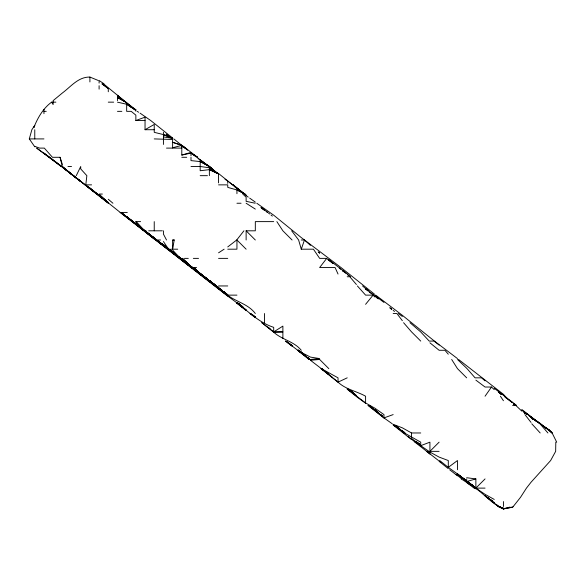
<?xml version="1.0" encoding="UTF-8"?>
<svg xmlns="http://www.w3.org/2000/svg" width="586" height="586" viewBox="0 0 586 586"><rect width="100%" height="100%" fill="white"/><g stroke="black" fill="none" stroke-linecap="round" stroke-linejoin="round"><path stroke-width="0.88" d="M172.614 249.189L174.232 239.996L172.614 239.996L172.614 249.189L177.726 249.189M34.772 146.8L29.3 138.911L31.856 129.726L34.772 125.375L33.856 127.55M328.834 260.448L326.71 258.375L319.641 258.375L313.437 249.189L301.27 249.189L304.478 239.996L301.27 239.996M33.856 127.477C37.731 117.815 43.034 108.469 51.561 102.154L55.882 102.154M76.268 175.668L80.722 166.483L80.722 168.929L86.86 175.668L85.79 184.861L91.599 184.861M273.699 331.229L273.288 331.896L273.699 332.218C282.152 339.851 293.938 341.301 301.27 350.274M485.054 396.217L491.5 387.031L494.247 389.639M326.71 258.375L319.641 267.568L335.104 267.568L338.027 274.043M236.942 239.718L243.93 230.811M513.263 506.494L520.536 497.302L526.448 488.116L531.004 482.278L550.628 460.545L555.66 451.352L555.806 442.166L556.7 442.166L552.122 432.973L549.382 430.175L540.9 424.432M365.591 304.324L373.092 295.132L374.784 296.941M416.228 442.166L420.733 445.668L429.919 442.166L429.919 451.352L439.112 442.166M457.483 474.36L475.854 488.116L485.054 478.923M513.49 506.494L512.625 507.227L503.433 508.934L498.532 506.494L496.086 504.348L498.642 506.494L503.433 508.736L510.003 507.102M227.749 246.926L236.707 239.996M218.563 252.815L224.123 249.189M273.699 331.896L282.884 326.109L282.884 338.437M103.451 83.776L125.902 102.154L126.664 104.249L126.664 111.347L131.191 111.347L135.857 115.134L135.857 120.533L145.042 117.156L145.042 129.726L154.235 124.437L154.235 132.326L163.428 134.575L172.614 138.34L172.614 147.745L181.799 145.379L185.623 148.104L181.799 146.295L185.681 148.104L197.445 157.29L190.992 153.122L181.799 155.056L181.799 145.379L173.8 138.911M347.212 377.838L338.027 382.153L320.945 368.653M238.202 303.343L242.099 306.485L236.942 302.515L242.677 307.064L236.942 302.801C248.581 311.752 259.371 322.769 273.699 327.34L273.699 332.218L274.534 331.896M393.162 414.595L383.969 417.913L368.733 405.409M181.799 155.056L190.992 152.397L190.992 155.839M494.247 499.433L485.054 494.335L475.869 488.123L475.869 478.923L466.676 481.516L466.676 478.923M475.869 488.46C485.142 494.928 492.57 504.619 503.433 508.494L498.532 506.494L503.433 508.912L512.625 507.007M98.265 80.48L89.907 77.066C78.26 76.81 70.921 86.655 62.409 92.969L53.15 100.624L53.15 104.579L51.561 102.154M172.614 240.194L174.232 239.996M242.772 192.97L218.563 173.515L209.37 169.647L200.185 170.746L200.185 160.066L197.145 157.29M392.261 423.788L383.969 417.913L383.969 414.595L374.784 408.134L365.591 402.948L365.591 396.217C356.53 391.111 345.799 389.507 338.027 382.153L338.027 377.838L321.377 368.653L310.455 360.265L310.455 359.46L319.641 358.581L310.455 357.101L301.27 352.376L298.648 350.274M310.455 360.265L319.641 359.46L328.834 368.653M273.699 332.218L282.884 331.896L273.288 331.896L261.905 322.703M108.285 102.154L113.677 102.154M43.957 111.347L46.228 111.347M117.478 111.347L121.829 111.347M135.857 120.533L145.042 120.533M145.042 129.726L154.235 129.726M29.3 138.911L43.957 138.911M154.235 138.911L172.614 139.49M166.505 148.104L172.24 148.104M172.614 148.104L181.799 148.104M62.343 164.417L60.05 157.29L52.425 157.29L44.338 148.104L39.606 148.104L34.772 146.368M181.799 157.29L186.722 157.29M67.969 166.483L71.529 166.483M190.992 166.483L200.185 166.483L209.37 167.786L218.563 173.969M200.185 175.668L207.451 175.668M218.563 184.861L227.749 184.861L227.749 187.388L236.942 189.945L245.153 194.047L246.127 195.006M99.1 194.047L102.382 194.047M236.942 203.239L241.066 203.239M121.646 212.432L127.294 212.432M144.427 230.811L135.857 221.618L140.603 221.618M273.699 221.618L255.32 221.618L255.32 230.811L246.127 230.811L246.127 239.996M215.011 285.397L200.185 273.559L193.658 267.568L200.185 273.765L208.653 280.042L145.042 231.016L179.873 258.375L145.042 230.811L146.053 230.811M148.705 230.811L162.344 230.811M158.352 239.996L160.557 239.996M170.738 249.189L172.181 249.189M227.749 249.189L236.942 249.189L236.942 239.996L246.127 249.189M200.185 273.537L190.992 266.535L181.799 258.375L182.422 258.375L192.252 267.568L208.645 280.093L154.235 238.15M184.4 258.375L188.296 258.375M193.343 258.375L198.537 258.375M218.563 258.375L227.749 258.375M204.126 276.753L200.185 273.735L194.054 267.568L196.574 267.568M347.212 276.753L349.798 276.753L356.405 284.525M218.563 285.946L227.749 285.946M236.942 295.132L227.749 295.132L145.042 231.309L190.992 267.04M373.092 295.132L365.591 295.132L357.387 285.946M393.162 313.51L396.898 313.51L402.348 320.71M310.455 359.46L319.641 359.46M491.5 387.031L485.054 387.031L475.869 380.116M512.625 405.409L515.783 405.409L521.811 411.13M393.162 424.315L402.348 427.839L411.54 432.973L420.733 432.973M429.919 451.352L439.112 451.352M468.976 482.893L466.676 481.524L470.507 483.86L466.676 481.465L475.869 488.116L485.054 488.116M489.054 498.642L485.054 495.8M209.37 166.387L200.185 161.575L190.992 160.615L190.992 157.29M466.676 477.729L475.869 478.923M163.428 136.934L172.614 138.34M255.166 203.239L246.127 201.328L246.127 197.167L242.824 194.047M117.478 102.154L126.664 104.249L135.857 109.824M501.733 507.549L498.334 506.494L490.746 500.202M181.799 145.357L172.614 142.281L181.799 145.379L185.623 148.104M475.869 488.812L474.074 488.116L466.676 482.476L470.507 484.827M163.428 134.575L172.614 138.618M209.37 169.647L217.032 173.251M200.185 161.575L209.37 166.483L217.252 173.185M393.162 424.638L404.377 432.973L420.733 442.166L420.733 445.668L428.886 451.352M126.012 102.154L117.478 97.525L125.66 102.154L117.478 95.679M429.919 452.062L439.112 457.087L448.297 460.545L448.297 467.364L457.483 473.928M470.507 484.9L461.226 478.923M489.171 498.642L486.995 497.302L489.896 499.301M190.992 153.122L197.687 157.29M227.749 295.315C236.7 302.046 248.332 304.134 255.32 313.51M137.19 111.347L138.618 112.241M140.047 113.135L150.719 120.533L172.614 137.981M246.127 203.239L255.32 209.092M549.382 430.175L540.9 424.535L549.382 430.183L552.085 432.973L540.761 423.788M513.292 403.6L515.988 405.409L513.292 403.227M126.664 104.249L132.319 108.051M133.733 109.003L135.146 109.956M513.959 404.054L515.958 405.409M103.949 83.776L99.1 80.487L99.1 83.102M525.495 413.093L527.708 414.595L525.056 412.595M540.189 423.341L531.004 417.071L540.189 423.788L521.811 409.504M543.017 426.059L549.382 430.439L552.085 432.973M198.031 158.403L209.37 166.483L217.252 173.368M489.251 498.796L487.113 497.302L489.251 498.972M439.112 460.999L441.229 462.486M246.127 195.621L248.252 197.116M249.665 198.112L255.32 202.104M256.785 203.239L273.699 215.194L301.27 237.579L341.052 267.568L374.784 294.406M532.388 418.382L535.15 420.345M536.534 421.327L539.303 423.297M342.268 270.607L343.682 271.618M508.472 399.696L511.93 402.179M524.023 411.943L527.708 414.595M356.405 396.583L365.591 403.227M509.857 400.736L511.93 402.245L510.457 401.117M524.477 412.178L531.004 416.836L533.289 419.62M533.626 419.43L531.656 417.796L537.186 421.788M209.48 166.483L217.267 173.39L209.165 166.483L209.37 167.786L216.439 172.965M229.163 182.275L231.99 184.341M398.29 313.51L402.348 316.484M200.185 160.066L208.938 166.483L200.185 159.773M331.661 262.462L333.075 263.495M191.856 267.568L145.042 231.067L163.428 245.19L156.645 239.996M225.002 179.221L226.379 180.232M156.352 239.996L180.232 258.375L163.428 244.582L181.799 259.437L145.042 231.052L168.079 249.189M236.942 302.889L246.127 309.972M494.247 388.276L516.544 405.409M498.488 392.049L501.316 394.151L498.488 392.019M531.736 417.825L536.857 421.62M172.614 252.617L226.943 295.132L215.187 285.946M180.429 258.375L222.094 290.583L209.37 280.591L216.256 285.946M227.749 296.077L236.231 302.369M285.389 341.081L292.077 346.04M523.957 411.936L527.539 414.595L521.811 410.207M108.212 203.239L62.343 166.973L98.433 195.109L49.473 157.29L36.676 148.104L61.186 166.483M380.746 414.595L382.68 416.097M468.089 481.868L475.869 488.116L463.563 478.923L475.869 488.035M129.491 106.029L130.905 107.084M535.274 420.506L531.004 417.225L536.857 421.598M181.799 259.437L172.614 252.346L227.515 295.132M222.094 290.539L209.37 280.775L227.595 295.132L209.37 280.533L215.641 285.404M203.628 276.753L209.37 281.214L191.776 267.568L218.563 288.437L181.799 259.847L227.463 295.132L209.37 281.09M394.576 425.641L397.403 427.751M131.616 107.26L134.443 109.377M215.025 171.823L217.15 173.405M328.834 259.701L347.212 273.823M85.146 184.861L108.285 202.785L99.1 194.354L108.285 202.646L89.907 187.996L108.285 202.785L104.044 199.518M135.857 224.101L120.819 212.432L144.178 230.811L135.857 224.299M191.776 267.568L227.734 295.132L190.992 266.425L181.799 258.375M380.768 414.595L382.05 415.555M232.693 184.861L244.911 194.047L236.942 189.945L236.942 193.695M393.162 310.397L394.546 311.437M531.004 417.225L535.362 420.506M61.596 166.483L43.957 153.144L61.698 166.483M180.005 258.375L190.992 266.762M420.733 445.485L416.324 442.166L420.733 445.609M414.925 442.166L438.504 460.545M505.403 397.308L509.014 400.026M145.042 230.811L215.941 285.946L200.185 273.794L194.054 267.568M218.563 288.363L191.666 267.568M304.727 355.116L298.347 350.274L305.958 356.295L298.267 350.274L305.958 356.317M309.752 359.46L285.697 341.081M356.684 396.217L365.591 402.948M347.212 274.248L350.516 276.753M369.231 291.835L370.689 292.934L369.202 291.835M373.619 295.132L370.931 292.985L373.487 295.132M529.158 415.994L530.389 416.932M144.537 230.811L132.648 221.618L144.654 230.811L135.857 221.618M172.614 252.229L168.592 249.189L163.428 241.527M163.428 245.739L145.042 231.485L167.801 249.189M208.66 279.998L168.314 249.189L180.246 258.375L172.614 252.412M216.835 286.408L218.563 287.807L209.37 280.606L218.563 287.755L216.08 285.946M209.37 280.855L192.113 267.568M464.002 478.923L459.607 475.62L465.343 479.963M524.521 412.544L525.876 413.57L524.521 412.537M126.664 216.769L144.464 230.811L120.848 212.432L144.735 230.811L135.857 223.361L144.647 230.811M420.733 445.521L411.54 438.387M108.285 88.603L101.949 83.776L108.285 88.515L108.285 91.76M234.913 186.919L240.48 191.256M261.048 207.459L264.506 210.096L261.092 207.459M375.729 295.132L402.348 315.305L434.416 341.081L457.483 358.595M374.784 295.425L383.969 302.435M99.1 195.541L108.285 202.551M120.511 212.432L132.487 221.618M154.235 238.568L172.614 252.852L154.235 238.443M215.904 285.946L180.393 258.375L172.614 251.687L180.363 258.375L172.614 250.076M236.942 302.947L246.127 310.089L238.751 304.324M268.044 327.12L270.161 328.731M301.27 352.494L298.347 350.274L305.416 355.68M301.27 352.801L297.952 350.274L309.576 359.46M404.384 432.453L402.348 430.893L404.948 432.973M166.16 134.209L170.27 137.344M170.167 137.351L166.131 134.201M132.685 221.618L144.464 230.811L126.664 216.6L144.786 230.811L126.664 216.776M145.042 231.28L154.235 238.319L145.042 231.199M218.563 288.004L227.353 295.132L209.37 280.987L215.545 285.946M239.645 304.324L238.275 303.27M181.799 260.177L190.992 267.216L172.614 252.932M239 304.324L236.942 302.742L243.996 308.236M298.391 350.274L305.343 355.68L298.626 350.274M420.733 445.301L416.631 442.166L420.733 445.316M264.506 209.986L267.692 212.432M458.56 359.46L503.433 394.319L507.688 399.044M339.228 268.124L340.678 269.238M108.285 202.734L99.1 195.673L108.285 202.778M200.185 274.036L203.723 276.753M241.784 305.995L243.227 307.108M252.72 315.012L255.32 317.019M273.699 331.852L261.803 322.703M353.578 393.199L350.04 390.481L356.405 395.594L350.04 390.716M348.626 389.631L347.212 388.547L356.405 395.792M417.02 442.166L418.873 443.595M368.594 405.409L379.779 414.038M244.955 194.501L246.127 195.409M166.798 134.751L170.174 137.351M376.901 297.688L378.314 298.801L374.784 295.893M391.719 309.327L389.69 307.657M121.009 212.432L125.961 216.234M132.963 221.618L144.72 230.811M181.799 259.452L203.943 276.753M298.75 350.274L301.27 352.215M354.991 394.363L350.04 390.576M460.142 475.854L457.483 473.737M462.801 477.898L464.112 478.923M416.023 442.166L420.733 445.792M145.042 231.045L154.235 238.216M227.749 294.941L223.508 291.682M126.664 216.923L132.744 221.618M203.987 276.753L209.37 280.914L192.215 267.568M416.829 442.166L420.733 445.155M374.784 409.841L377.516 411.958M395.279 425.722L401.644 430.695L395.279 425.714M347.212 388.892L356.405 396.004M395.279 425.883L404.303 432.973M126.664 102.733L135.857 109.86M236.942 302.442L242.091 306.456L236.942 302.523M120.833 212.432L126.664 216.959M236.942 302.691L242.589 307.064M200.185 274.204L209.37 281.331L200.185 274.175M250.515 313.51L255.32 317.231M372.857 408.42L369.019 405.409L378.109 412.537M449.638 469.738L457.483 475.825M439.112 345.059L433.999 341.081L429.216 341.081L420.733 331.947L409.98 322.703M328.834 260.081L333.075 263.378M216.893 286.378L218.563 287.689M402.348 431.01L404.882 432.973M402.348 431.12L404.736 432.973M402.348 431.274L404.487 432.973M239.051 304.324L236.942 302.632L243.293 307.635M132.407 221.618L144.193 230.811M181.799 259.847L190.992 267.004M250.566 313.51L255.32 317.209M120.233 212.432L108.769 203.239M236.942 303.314L246.127 310.558M499.902 393.213L501.316 394.319M347.813 274.878L349.014 275.816M468.082 482.058L475.869 488.094L468.089 481.985L475.488 488.116M468.089 482.014L475.869 488.116M307.489 357.299L309.437 358.925M374.784 409.929L378.095 412.522M490.68 500.085L494.247 502.861L494.247 502.29M307.291 357.365L309.95 359.46M328.167 373.839L321.538 368.653L328.834 374.425L321.502 368.653L338.027 382.131M163.428 245.344L168.387 249.189M252.72 315.034L255.32 317.063M383.969 417.95L367.891 405.409M62.343 167.039L80.722 181.47L62.343 166.973L73.301 175.668L62.343 166.483L60.05 157.29M268.359 212.952L269.692 214M271.025 215.047L272.365 216.095M261.781 208.052L264.506 210.191L262.484 208.601M190.992 152.902L195.9 156.74M416.155 442.166L420.733 445.756M402.348 431.472L404.267 432.973M306.017 356.266L298.486 350.274L305.343 355.68M216.197 285.946L209.37 280.65L218.563 287.814M241.395 305.914L238.165 303.365L242.033 306.478L239.3 304.324M321.502 368.653L328.834 374.454M393.162 425.018L411.54 439.581M172.614 252.302L181.799 259.591M250.024 313.51L255.32 317.656M89.907 188.428L85.351 184.861L96.976 194.047L89.907 188.494M514.757 404.845L513.336 403.732L514.647 404.845M297.578 350.274L309.005 359.46M135.857 224.013L144.486 230.811M427.883 451.352L429.919 452.963M499.902 393.184L501.316 394.297M342.554 270.725L345.879 273.354M266.278 211.495L267.458 212.432M490.907 499.946L492.24 501.001L490.922 499.946M439.683 460.545L448.297 467.364L457.483 460.545L457.483 469.738M120.086 212.432L227.749 296.208M504.641 396.744L505.974 397.806M487.237 497.302L489.339 499.008L487.259 497.302M490.753 500.144L494.247 502.861M307.379 357.299L309.415 358.918M218.563 288.122L227.39 295.132M226.943 295.132L218.563 288.48L226.907 295.132M466.676 481.311L457.483 474.023L475.209 488.116M439.112 461.336L448.297 468.675M242.772 192.97L233.125 184.861L243.014 192.97M184.986 148.104L187.652 150.236M426.527 451.352L429.919 454.084M347.212 389.207L355.966 396.217M375.487 296.516L378.314 298.794M461.746 478.923L456.142 474.33M429.919 342.81L439.112 350.274L444.935 350.274L448.297 354.215M490.907 500.019L492.247 501.111M428.014 451.352L429.919 452.905L428.227 451.352M330.9 376.161L332.269 377.281M201.489 161.143L204.748 163.816M126.664 102.828L135.198 109.89M411.54 439.229L415.093 442.166M539.977 423.788L547.925 432.973M181.799 145.343L185.059 148.104M362.551 285.946L365.591 288.532M108.285 199.262L112.937 203.239M485.054 380.871L481.516 377.838L475.063 377.838L467.086 368.653M408.222 436.387L410.215 438.094M62.343 166.483L71.529 174.364M233.235 184.861L236.942 188.106M117.478 95.232L123.902 101.004M304.478 239.996L310.455 245.402M291.667 230.811L298.611 239.996L301.27 249.189M485.054 495.646L486.834 497.302M457.483 359.474L466.676 368.242M182.422 258.375L190.992 266.63M466.676 377.838L457.483 368.653L451.674 359.46M420.733 341.081L411.54 331.896L403.578 322.703M292.077 239.996L282.884 230.811L276.87 221.618M246.127 230.811L255.32 239.996M533.297 419.437L531.004 416.954L532.718 419.005M531.78 423.788L540.189 432.973M524.953 414.595L531.004 422.396M500.415 396.217L503.433 400.743M166.512 239.996L163.428 234.107L163.428 230.811M503.433 501.557L503.433 506.494M503.433 507.945L503.433 508.934M411.54 432.973L411.54 437.244M264.506 313.51L264.506 322.703M227.749 181.037L227.749 183.381M218.563 173.515L218.563 182.913M209.37 167.786L209.37 175.668M163.428 132.246L163.428 144.449M154.235 221.618L154.235 230.811M135.857 109.941L135.857 111.194M117.478 95.914L117.478 100.638M99.1 85.71L99.1 89.131M89.907 77.066L89.907 81.945M43.957 109.326L43.957 113.677M34.772 129.726L34.772 138.911M503.433 508.846L498.532 506.494L503.433 508.846M391.719 309.225L390.276 308.133L391.719 309.225M80.722 181.36L73.191 175.668L80.722 181.404M352.164 392.041L350.04 390.43L352.164 392.071M333.075 263.392L328.834 260.14L333.075 263.414M319.641 253.057L318.205 251.951L319.641 253.101M525.781 413.577L524.463 412.522L525.759 413.562M354.281 393.792L350.04 390.518L354.281 393.785M429.919 452.597L428.307 451.352L429.919 452.59M242.648 307.013L239.176 304.324L242.648 307.035M292.077 345.799L287.338 342.129L292.077 345.799M526.03 413.511L523.921 411.87L526.03 413.504M222.094 290.429L220.68 289.33L222.094 290.422M227.749 294.817L223.508 291.528L227.749 294.817M404.655 432.973L402.348 431.186L404.589 432.973M292.077 345.733L287.448 342.114L292.077 345.755M376.849 411.357L374.784 409.731L376.842 411.357M429.919 452.905L427.941 451.352L429.919 452.905M400.231 429.531L395.279 425.597L400.231 429.545M154.235 238.868L145.042 231.565L154.235 238.912M368.235 290.912L365.591 288.803L368.228 290.912M368.272 290.832L365.591 288.686L368.257 290.846M525.818 413.504L524.477 412.405L525.818 413.489M200.185 273.567L192.926 267.568L200.185 273.589"/></g></svg>
